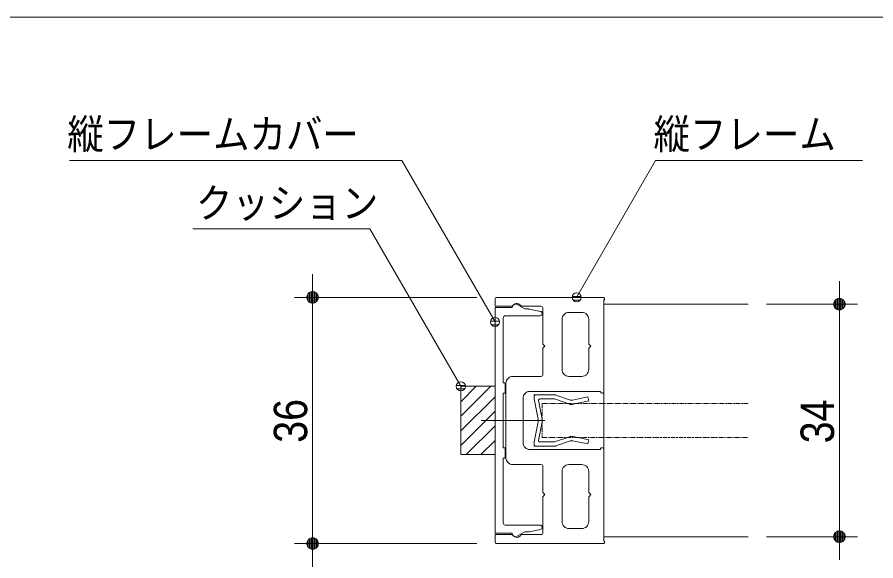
# Model space of a CAD drawing. Units: millimetres, scale not verified. Extents: x -6062 to 6062, y -3045 to 3045.
# Drawn here: x -4614 to -3672, y 2174 to 2770 of the extents above; entities that cross this region are included whole.
import ezdxf
from ezdxf.enums import TextEntityAlignment as Align

# ---------------------------------------------------------------- set-up
doc = ezdxf.new("R2010")
doc.units = ezdxf.units.MM
doc.header["$LTSCALE"] = 20
doc.linetypes.add('DOUBLE_CHAIN1', pattern=[8.8, 5, -1, 0.6, -0.6, 0.6, -1])
for name, color, linetype, lineweight in [('0-0_2寸法-2', 7, 'Continuous', 9), ('0-1_0', 7, 'Continuous', 9), ('0-2_2寸法-1', 7, 'Continuous', 9), ('0-3_2寸法-3', 7, 'Continuous', 9), ('0-4_3一般', 7, 'Continuous', 9), ('0-5_1図面枠', 7, 'Continuous', 9)]:
    doc.layers.add(name, color=color, linetype=linetype, lineweight=lineweight)
doc.styles.add('ＭＳ ゴシック', font='')
doc.styles.add('ＭＳ Ｐゴシック', font='')
doc.styles.get('ＭＳ ゴシック').set_extended_font_data('MS Gothic')
doc.styles.get('ＭＳ Ｐゴシック').set_extended_font_data('MS PGothic')

# ---------------------------------------------------------------- blocks, each defined once
blk = doc.blocks.new('_Dot')
at = {"layer": '0-1_0'}
for p, q in [((-10, 0), (-20, 0)), ((9.78, 2), (-9.78, 2)), ((7.99, 6), (-7.99, 6)), ((9.16, -3.98), (-9.16, -3.98)), ((6, -7.98), (-6, -7.98))]:
    blk.add_line(p, q, dxfattribs=at)
for points in [[(10, 0), (9.92, 1.25), (9.69, 2.49), (9.3, 3.68), (8.76, 4.82), (8.09, 5.88), (7.29, 6.85), (6.37, 7.71), (5.36, 8.44), (4.26, 9.05), (3.09, 9.51), (1.87, 9.82), (0.63, 9.98), (-0.63, 9.98), (-1.87, 9.82), (-3.09, 9.51), (-4.26, 9.05), (-5.36, 8.44), (-6.37, 7.71), (-7.29, 6.85), (-8.09, 5.88), (-8.76, 4.82), (-9.3, 3.68), (-9.69, 2.49), (-9.92, 1.25), (-10, 0), (0, 0)], [(-10, 0), (-9.92, -1.25), (-9.69, -2.49), (-9.3, -3.68), (-8.76, -4.82), (-8.09, -5.88), (-7.29, -6.85), (-6.37, -7.71), (-5.36, -8.44), (-4.26, -9.05), (-3.09, -9.51), (-1.87, -9.82), (-0.63, -9.98), (0.63, -9.98), (1.87, -9.82), (3.09, -9.51), (4.26, -9.05), (5.36, -8.44), (6.37, -7.71), (7.29, -6.85), (8.09, -5.88), (8.76, -4.82), (9.3, -3.68), (9.69, -2.49), (9.92, -1.25), (10, 0), (0, 0)]]:
    blk.add_lwpolyline(points, close=True, dxfattribs=at)
blk = doc.blocks.new('グループ-37')
at = {"layer": '0-4_3一般'}
for p, q in [((-45190, 47071.9), (-45190, 47116.9)), ((-45145, 47116.9), (-45190, 47116.9)), ((-45190, 47026.9), (-45190, 47071.9)), ((-45145, 47116.9), (-44729.9, 47116.9)), ((-44710.7, 47112.5), (-44387.2, 47002.3)), ((-45190, 47026.9), (-45102.6, 46582.4)), ((-45093.2, 46991.3), (-45012.6, 46582.4)), ((-45063.8, 47026.9), (-44740, 47026.9)), ((-44425.7, 46920.9), (-44740, 47026.9)), ((-44425.7, 46920.9), (-44380, 46899.4)), ((-44387.2, 47002.3), (-44369, 46993.7)), ((-44330.6, 46909.8), (-44380, 46899.4)), ((-44349.2, 46997.9), (-44369, 46993.7)), ((-45190, 46081.9), (-45102.6, 46526.3)), ((-45093.2, 46117.5), (-45012.6, 46526.3)), ((-44740, 46081.9), (-44425.7, 46187.8)), ((-44425.7, 46187.8), (-44380, 46209.4)), ((-44330.6, 46198.9), (-44380, 46209.4)), ((-45190, 46036.9), (-45190, 46081.9)), ((-45190, 46036.9), (-45190, 45991.9)), ((-45145, 45991.9), (-45190, 45991.9)), ((-44729.9, 45991.9), (-45145, 45991.9)), ((-45063.8, 46081.9), (-44740, 46081.9)), ((-44387.2, 46106.4), (-44710.7, 45996.2)), ((-44387.2, 46106.4), (-44369, 46115)), ((-44349.2, 46110.8), (-44369, 46115))]:
    blk.add_line(p, q, dxfattribs=at)
for points in [[(-44349.2, 46997.9), (-44008.6, 47069.9), (-43990, 46981.9), (-44330.6, 46909.8)], [(-44330.6, 46198.9), (-43990, 46126.9), (-44008.6, 46038.8), (-44349.2, 46110.8)]]:
    blk.add_lwpolyline(points, dxfattribs=at)
at = {"layer": '0-4_3一般', "linetype": 'DOUBLE_CHAIN1'}
blk.add_lwpolyline([(-40495, 46929.4), (-45010, 46929.4), (-45010, 46179.4), (-40495, 46179.4)], dxfattribs=at)
at = {"layer": '0-4_3一般'}
for centre, radius, start, end in [((-45145, 47071.9), 45, 135, 180), ((-45145, 47071.9), 45, 90, 135), ((-44729.9, 47071.9), 45, 77.36114, 90), ((-44729.9, 47071.9), 45, 64.72228, 77.36114), ((-45063.8, 46996.9), 30, 140.3825, 190.76501), ((-45063.8, 46996.9), 30, 90, 140.3825), ((-44361.6, 47056.6), 150, 244.72228, 263.33323), ((-44361.6, 47056.6), 60, 244.72228, 263.33323), ((-44361.6, 47056.6), 150, 263.33323, 281.94418), ((-44361.6, 47056.6), 60, 263.33323, 281.94418), ((-45250, 46554.4), 150, 5.3825, 10.76501), ((-45250, 46554.4), 150, 349.23499, 354.6175), ((-45250, 46554.4), 150, 0, 5.3825), ((-45250, 46554.4), 150, 354.6175, 0), ((-45160, 46554.4), 150, 5.3825, 10.76501), ((-45160, 46554.4), 150, 349.23499, 354.6175), ((-45160, 46554.4), 150, 0, 5.3825), ((-45160, 46554.4), 150, 354.6175, 0), ((-44361.6, 46052.1), 150, 96.66677, 115.27772), ((-44361.6, 46052.1), 150, 78.05582, 96.66677), ((-45145, 46036.9), 45, 180, 225), ((-45145, 46036.9), 45, 225, 270), ((-45063.8, 46111.9), 30, 169.23499, 219.6175), ((-45063.8, 46111.9), 30, 219.6175, 270), ((-44729.9, 46036.9), 45, 270, 282.63886), ((-44729.9, 46036.9), 45, 282.63886, 295.27772), ((-44361.6, 46052.1), 60, 96.66677, 115.27772), ((-44361.6, 46052.1), 60, 78.05582, 96.66677)]:
    blk.add_arc(centre, radius, start, end, dxfattribs=at)
blk = doc.blocks.new('グループ-38')
at = {"layer": '0-4_3一般'}
for p, q in [((-45046.2, 48946.6), (-45295.4, 48996.4)), ((-45865, 47379.4), (-45865, 48804.4)), ((-45820, 48849.4), (-45055, 48849.4)), ((-45010, 48894.4), (-45010, 48902.5)), ((-45865, 45954.4), (-45865, 47154.4)), ((-45447.7, 46554.4), (-46347.7, 46554.4)), ((-45865, 44304.4), (-45865, 45729.4)), ((-45055, 44259.4), (-45820, 44259.4)), ((-45295.4, 44112.3), (-45046.2, 44162.1)), ((-45010, 44206.2), (-45010, 44214.4))]:
    blk.add_line(p, q, dxfattribs=at)
for points in [[(-45670, 49029.4), (-46045, 49029.4), (-46045, 44079.4), (-45670, 44079.4)], [(-45324.9, 48999.4), (-45393, 48999.4), (-45557.5, 49094.3)], [(-45865, 47154.4), (-45820, 47154.4), (-45820, 47379.4), (-45865, 47379.4)], [(-45865, 45729.4), (-45820, 45729.4), (-45820, 45954.4), (-45865, 45954.4)], [(-45557.5, 44014.4), (-45393, 44109.4), (-45324.9, 44109.4)]]:
    blk.add_lwpolyline(points, dxfattribs=at)
for centre, radius, start, end in [((-45595, 49029.4), 75, 120, 180), ((-45595, 49029.4), 75, 60, 120), ((-45324.9, 48849.4), 150, 84.34503, 90), ((-45324.9, 48849.4), 150, 78.69007, 84.34503), ((-45055, 48902.5), 45, 39.34503, 78.69007), ((-45820, 48804.4), 45, 135, 180), ((-45820, 48804.4), 45, 90, 135), ((-45055, 48894.4), 45, 270, 315), ((-45055, 48894.4), 45, 315, 0), ((-45055, 48902.5), 45, 0, 39.34503), ((-45820, 44304.4), 45, 180, 225), ((-45820, 44304.4), 45, 225, 270), ((-45055, 44214.4), 45, 45, 90), ((-45055, 44214.4), 45, 0, 45), ((-45595, 44079.4), 75, 180, 240), ((-45324.9, 44259.4), 150, 270, 275.65497), ((-45324.9, 44259.4), 150, 275.65497, 281.30993), ((-45055, 44206.2), 45, 281.30993, 320.65497), ((-45055, 44206.2), 45, 320.65497, 0), ((-45595, 44079.4), 75, 240, 300)]:
    blk.add_arc(centre, radius, start, end, dxfattribs=at)
blk = doc.blocks.new('グループ-39')
at = {"layer": '0-4_3一般'}
for p, q in [((-46045, 49059.4), (-46045, 49209.4)), ((-43675, 49254.4), (-46000, 49254.4)), ((-43660, 47184.4), (-43660, 49194.4)), ((-43645, 49220.3), (-43645, 49224.4)), ((-45677.2, 49059.4), (-46045, 49059.4)), ((-45040, 49059.4), (-45470.1, 49059.4)), ((-44995, 49014.4), (-44995, 48226.9)), ((-44575, 48774.4), (-44575, 47671.9)), ((-44425, 48924.4), (-44140, 48924.4)), ((-43990, 48774.4), (-43990, 48226.9)), ((-44950, 48181.9), (-44995, 48226.9)), ((-43945, 48181.9), (-43990, 48226.9)), ((-44995, 48136.9), (-44950, 48181.9)), ((-44995, 48136.9), (-44995, 47566.9)), ((-43990, 48136.9), (-43945, 48181.9)), ((-43990, 48136.9), (-43990, 47671.9)), ((-45655, 47521.9), (-45040, 47521.9)), ((-44425, 47521.9), (-44140, 47521.9)), ((-45805, 47371.9), (-45805, 45736.9)), ((-43705, 47154.4), (-43690, 47154.4)), ((-45430, 47041.9), (-45430, 46066.9)), ((-44950, 46554.4), (-46116.1, 46554.4)), ((-43705, 45954.4), (-43690, 45954.4)), ((-45280, 45916.9), (-43735, 45916.9)), ((-43735, 45916.9), (-43735, 45924.4)), ((-43660, 45924.4), (-43660, 43914.4)), ((-45655, 45586.9), (-45040, 45586.9)), ((-44425, 45586.9), (-44140, 45586.9)), ((-44995, 44971.9), (-44995, 45541.9)), ((-44575, 44334.4), (-44575, 45436.9)), ((-43990, 44971.9), (-43990, 45436.9)), ((-44950, 44926.9), (-44995, 44971.9)), ((-44995, 44881.9), (-44950, 44926.9)), ((-44995, 44094.4), (-44995, 44881.9)), ((-43945, 44926.9), (-43990, 44971.9)), ((-43990, 44881.9), (-43945, 44926.9)), ((-43990, 44334.4), (-43990, 44881.9)), ((-44425, 44184.4), (-44140, 44184.4)), ((-45677.2, 44049.4), (-46045, 44049.4)), ((-46045, 44049.4), (-46045, 43899.4)), ((-45040, 44049.4), (-45470.1, 44049.4)), ((-43645, 43888.4), (-43645, 43884.4)), ((-43675, 43854.4), (-46000, 43854.4))]:
    blk.add_line(p, q, dxfattribs=at)
blk.add_lwpolyline([(-45280, 47191.9), (-43735, 47191.9), (-43735, 47184.4)], dxfattribs=at)
for centre, radius, start, end in [((-46000, 49209.4), 45, 135, 180), ((-46000, 49209.4), 45, 90, 135), ((-43675, 49224.4), 30, 45, 90), ((-43675, 49220.3), 30, 300, 330), ((-43675, 49224.4), 30, 0, 45), ((-43675, 49220.3), 30, 330, 0), ((-45677.2, 49089.4), 30, 270, 298.12551), ((-45677.2, 49089.4), 30, 298.12551, 326.25101), ((-45565, 49014.4), 105, 85.81397, 146.25101), ((-45565, 49014.4), 105, 25.37693, 85.81397), ((-45040, 49014.4), 45, 45, 90), ((-45040, 49014.4), 45, 0, 45), ((-44425, 48774.4), 150, 135, 180), ((-44425, 48774.4), 150, 90, 135), ((-44140, 48774.4), 150, 45, 90), ((-44140, 48774.4), 150, 0, 45), ((-44425, 47671.9), 150, 180, 225), ((-44140, 47671.9), 150, 315, 0), ((-45655, 47371.9), 150, 135, 180), ((-45655, 47371.9), 150, 90, 135), ((-45040, 47566.9), 45, 270, 315), ((-45040, 47566.9), 45, 315, 0), ((-44425, 47671.9), 150, 225, 270), ((-44140, 47671.9), 150, 270, 315), ((-45280, 47041.9), 150, 135, 180), ((-45280, 47041.9), 150, 90, 135), ((-43705, 47184.4), 30, 180, 225), ((-43705, 47184.4), 30, 225, 270), ((-43690, 47184.4), 30, 270, 315), ((-43690, 47184.4), 30, 315, 0), ((-45280, 46066.9), 150, 180, 225), ((-45280, 46066.9), 150, 225, 270), ((-43705, 45924.4), 30, 135, 180), ((-43705, 45924.4), 30, 90, 135), ((-43690, 45924.4), 30, 45, 90), ((-43690, 45924.4), 30, 0, 45), ((-45655, 45736.9), 150, 180, 225), ((-45655, 45736.9), 150, 225, 270), ((-45040, 45541.9), 45, 45, 90), ((-45040, 45541.9), 45, 0, 45), ((-44425, 45436.9), 150, 90, 135), ((-44140, 45436.9), 150, 45, 90), ((-44425, 45436.9), 150, 135, 180), ((-44140, 45436.9), 150, 0, 45), ((-44425, 44334.4), 150, 180, 225), ((-44140, 44334.4), 150, 315, 0), ((-45040, 44094.4), 45, 270, 315), ((-45040, 44094.4), 45, 315, 0), ((-44425, 44334.4), 150, 225, 270), ((-44140, 44334.4), 150, 270, 315), ((-46000, 43899.4), 45, 180, 225), ((-46000, 43899.4), 45, 225, 270), ((-45677.2, 44019.4), 30, 61.87449, 90), ((-45677.2, 44019.4), 30, 33.74899, 61.87449), ((-45565, 44094.4), 105, 213.74899, 274.18603), ((-45565, 44094.4), 105, 274.18603, 334.62307), ((-43675, 43884.4), 30, 270, 315), ((-43675, 43888.4), 30, 30, 60), ((-43675, 43884.4), 30, 315, 0), ((-43675, 43888.4), 30, 0, 30)]:
    blk.add_arc(centre, radius, start, end, dxfattribs=at)
blk.add_blockref('グループ-38', (0, 0), dxfattribs=at)
blk = doc.blocks.new('グループ-40')
at = {"layer": '0-4_3一般'}
blk.add_lwpolyline([(-40495, 44004.4), (-43660, 44004.4), (-43660, 49104.4), (-40495, 49104.4)], dxfattribs=at)
blk = doc.blocks.new('グループ-41')
at = {"layer": '0-4_3一般'}
for p, q in [((-46795, 47285), (-46775.6, 47304.4)), ((-46795, 46965), (-46455.6, 47304.4)), ((-46795, 46645), (-46135.6, 47304.4)), ((-46795, 46325), (-46045, 47075)), ((-46795, 46005), (-46045, 46755)), ((-46675.6, 45804.4), (-46045, 46435)), ((-46355.6, 45804.4), (-46045, 46115))]:
    blk.add_line(p, q, dxfattribs=at)
blk.add_lwpolyline([(-46795, 47304.4), (-46045, 47304.4), (-46045, 45804.4), (-46795, 45804.4)], close=True, dxfattribs=at)
blk.add_lwpolyline([(-46795, 47304.4), (-46045, 47304.4), (-46045, 45804.4), (-46795, 45804.4)], close=True, dxfattribs=at)
for name in ['グループ-39', 'グループ-40', 'グループ-37']:
    blk.add_blockref(name, (0, 0), dxfattribs=at)
blk = doc.blocks.new('グループ-89')
at = {"layer": '0-5_1図面枠'}
blk.add_lwpolyline([(-80000, 55400), (80000, 55400), (80000, -55400), (-80000, -55400)], close=True, dxfattribs=at)
blk = doc.blocks.new('図面枠')
at = {"layer": '0-5_1図面枠'}
blk.add_blockref('グループ-89', (0, 0), dxfattribs=at)

msp = doc.modelspace()

# ---------------------------------------------------------------- linework, layer by layer
at = {"layer": '0-0_2寸法-2'}
for p, q in [((-4289.75, 2475.43), (-4289.75, 2488.14)), ((-3712.25, 2467.93), (-3712.25, 2480.64)), ((-4109.75, 2462.72), (-4309.75, 2462.72)), ((-4289.75, 2462.72), (-4289.75, 2192.72)), ((-3792.25, 2455.22), (-3692.25, 2455.22)), ((-3712.25, 2200.22), (-3712.25, 2455.22)), ((-3792.25, 2200.22), (-3692.25, 2200.22)), ((-4109.75, 2192.72), (-4309.75, 2192.72)), ((-3712.25, 2187.51), (-3712.25, 2174.79)), ((-4289.75, 2180.01), (-4289.75, 2167.29))]:
    msp.add_line(p, q, dxfattribs=at)
at = {"layer": '0-2_2寸法-1'}
for p, q in [((-4109.75, 2462.72), (-4309.75, 2462.72)), ((-4289.75, 2450.01), (-4289.75, 2205.43)), ((-3792.25, 2455.22), (-3692.25, 2455.22)), ((-3712.25, 2212.93), (-3712.25, 2442.51)), ((-3792.25, 2200.22), (-3692.25, 2200.22)), ((-4109.75, 2192.72), (-4309.75, 2192.72))]:
    msp.add_line(p, q, dxfattribs=at)
at = {"layer": '0-3_2寸法-3'}
for p, q in [((-4000.14, 2467.71), (-4000.48, 2467.71)), ((-4000.14, 2467.71), (-4000.48, 2467.71)), ((-3995.42, 2463.71), (-4005.21, 2463.71)), ((-3996.32, 2459.71), (-4004.31, 2459.71)), ((-4089.58, 2440.71), (-4089.92, 2440.71)), ((-4089.58, 2440.71), (-4089.92, 2440.71)), ((-4084.86, 2436.71), (-4094.64, 2436.71)), ((-4085.75, 2432.71), (-4093.75, 2432.71)), ((-4122.36, 2366.21), (-4132.14, 2366.21)), ((-4127.08, 2370.21), (-4127.42, 2370.21)), ((-4127.08, 2370.21), (-4127.42, 2370.21)), ((-4123.25, 2362.21), (-4131.25, 2362.21))]:
    msp.add_line(p, q, dxfattribs=at)
for points in [[(-4089.75, 2435.72), (-4191.94, 2612.72), (-4556.38, 2612.72)], [(-4000.31, 2462.72), (-3913.71, 2612.72), (-3686.83, 2612.72)], [(-4127.25, 2365.22), (-4226.84, 2537.72), (-4420.93, 2537.72)]]:
    msp.add_lwpolyline(points, dxfattribs=at)
for centre in [(-4000.31, 2462.72), (-4000.31, 2462.72), (-4089.75, 2435.72), (-4089.75, 2435.72), (-4127.25, 2365.22), (-4127.25, 2365.22)]:
    msp.add_circle(centre, 5.01, dxfattribs=at)

# ---------------------------------------------------------------- block references
at = {"layer": '0-0_2寸法-2', "xscale": 0.6356201, "yscale": 0.6356201}
for p, rotation in [((-4289.75, 2462.72), 270), ((-3712.25, 2455.22), 270), ((-3712.25, 2200.22), 90), ((-4289.75, 2192.72), 90)]:
    msp.add_blockref('_Dot', p, dxfattribs=dict(at, rotation=rotation))
at = {"layer": '0-2_2寸法-1', "xscale": 0.6356201, "yscale": 0.6356201}
for p, rotation in [((-4289.75, 2462.72), 90), ((-3712.25, 2455.22), 90), ((-3712.25, 2200.22), 270), ((-4289.75, 2192.72), 270)]:
    msp.add_blockref('_Dot', p, dxfattribs=dict(at, rotation=rotation))
at = {"layer": '0-4_3一般', "xscale": 0.05, "yscale": 0.05}
msp.add_blockref('グループ-41', (-1787.5, 0), dxfattribs=at)
at = {"layer": '0-5_1図面枠', "xscale": 0.05, "yscale": 0.05}
msp.add_blockref('図面枠', (-1787.5, 0), dxfattribs=at)

# ---------------------------------------------------------------- texts
at = {"layer": '0-2_2寸法-1', "style": 'ＭＳ Ｐゴシック', "width": 0.9}
for s, p in [('36', (-4284.69, 2303.23)), ('34', (-3707.19, 2302.64))]:
    msp.add_text(s, height=36.66, rotation=90, dxfattribs=at).set_placement(p, align=Align.BOTTOM_LEFT)
at = {"layer": '0-3_2寸法-3', "style": 'ＭＳ ゴシック', "width": 0.9}
for s, p in [('縦フレームカバー', (-4558.68, 2615.69)), ('縦フレーム', (-3916.01, 2615.69)), ('クッション', (-4417.59, 2540.11))]:
    msp.add_text(s, height=32.55, dxfattribs=at).set_placement(p, align=Align.BOTTOM_LEFT)

doc.saveas('drawing.dxf')
